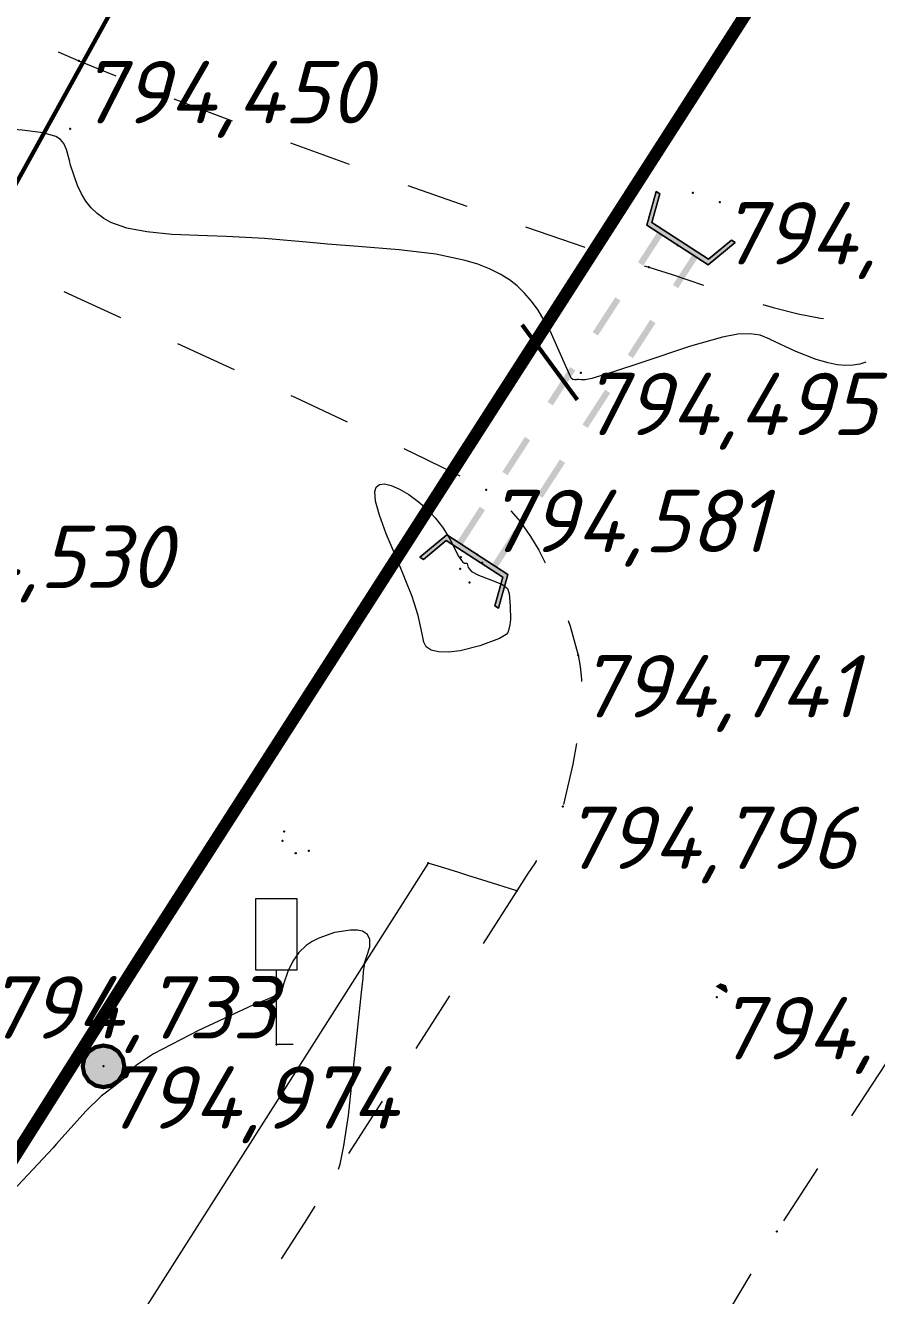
# Model space of a CAD drawing. Header units: metres. Extents: x 629572 to 645168, y 4785785 to 4790166.
# Drawn here: x 633729.04 to 633749.5, y 4788009.48 to 4788040.02 of the extents above; entities that cross this region are included whole.
import ezdxf

# ---------------------------------------------------------------- set-up
doc = ezdxf.new("R2010")
doc.units = ezdxf.units.M
for name, pattern in [('Сплошная', [0]), ('Сплошная_0_50', [0]), ('Штриховая 1.5-1.5', [3, 1.5, -1.5])]:
    doc.linetypes.add(name, pattern=pattern)
doc.layers.get('0').update_dxf_attribs({"linetype": 'CONTINUOUS'})
for name, color, linetype in [('Водопропускн. труба (круглая)', 7, 'CONTINUOUS'), ('Горизонтали', 7, 'CONTINUOUS'), ('Дороги с покрытием (край_ бровка)', 7, 'CONTINUOUS'), ('Дороги с покрытием (осевая линия)', 7, 'CONTINUOUS'), ('Дорожн. знаки (прочие)', 7, 'CONTINUOUS'), ('каб.TNS+', 7, 'CONTINUOUS'), ('красная линия', 7, 'CONTINUOUS'), ('Нурсултан', 7, 'CONTINUOUS'), ('Проезжие части улиц и тротуаров (без бортового камня)', 7, 'CONTINUOUS'), ('Столбы деревянные', 7, 'CONTINUOUS'), ('тест', 7, 'CONTINUOUS')]:
    doc.layers.add(name, color=color, linetype=linetype)
doc.styles.add('ISOCPEUR', font='isocpeui.ttf')
doc.styles.get("Standard").update_dxf_attribs({"font": 'isocpeui.ttf'})
doc.linetypes.add('TELEFON', pattern='A,8,["o",Standard,S=1,R=0,X=-4.33,Y=-0.34],-2', length=10)

# ---------------------------------------------------------------- blocks, each defined once
blk = doc.blocks.new('717 - 323 Оголовок трубы_2')
blk.add_hatch(color=7).paths.add_polyline_path([(0, -0.876), (0, 0.875), (-0.8, 1.13), (-0.8, 1.025), (-0.12, 0.809), (-0.12, -0.809), (-0.8, -1.025), (-0.8, -1.13)])
at = {"color": 7, "linetype": 'Continuous', "lineweight": 0, "flags": 128}
for points in [[(-0.8, 1.13), (-0.8, 1.025), (-0.12, 0.809), (-0.12, -0.809), (-0.8, -1.025), (-0.8, -1.13), (0, -0.876), (0, 0.875), (-0.8, 1.13)], [(-0.8, 1.13), (0, 0.875), (0, -0.876), (-0.8, -1.13), (-0.8, -1.025), (-0.12, -0.809), (-0.12, 0.809), (-0.8, 1.025), (-0.8, 1.13)]]:
    blk.add_lwpolyline(points, close=True, dxfattribs=at)
blk = doc.blocks.new('15 - 206.3.а знаки дорожн прочие')
at = {"color": 7, "linetype": 'Continuous', "lineweight": 0, "true_color": 0xffffff, "flags": 128}
blk.add_lwpolyline([(0.5, 3.5), (-0.5, 3.5), (-0.5, 1.8), (0, 1.8), (0.5, 1.8), (0.5, 3.5)], close=True, dxfattribs=at)
at = {"color": 7, "linetype": 'Continuous', "lineweight": 0, "flags": 128}
blk.add_lwpolyline([(0.4, 0), (0, 0), (0, 1.8)], dxfattribs=at)
at = {"color": 7, "style": 'ISOCPEUR', "flags": 1}
for tag in ['X', 'Отметка', 'Имя объекта CREDO-III', 'Код объекта CREDO-III', 'Номер', 'Примечание', 'Y']:
    blk.add_attdef(tag, (0, 0), '', height=2.5, dxfattribs=at)
blk = doc.blocks.new('20 - 106.1.1 столбы дерев d-1.0')
at = {"true_color": 0xffffff}
blk.add_hatch(color=7, dxfattribs=at).paths.add_polyline_path([(0, 0.5), (-0.25, 0.433), (-0.433, 0.25), (-0.5, 0), (-0.433, -0.25), (-0.25, -0.433), (0, -0.5), (0.25, -0.433), (0.433, -0.25), (0.5, 0), (0.433, 0.25), (0.25, 0.433), (0, 0.5)])
at = {"color": 7, "linetype": 'Continuous', "lineweight": 0, "const_width": 0.1, "flags": 128}
blk.add_lwpolyline([(0, 0.5), (0.191, 0.462), (0.354, 0.354), (0.462, 0.191), (0.5, 0), (0.462, -0.191), (0.354, -0.354), (0.191, -0.462), (0, -0.5), (-0.191, -0.462), (-0.354, -0.354), (-0.462, -0.191), (-0.5, 0), (-0.462, 0.191), (-0.354, 0.354), (-0.191, 0.462), (0, 0.5)], close=True, dxfattribs=at)
at = {"color": 7, "linetype": 'Continuous', "lineweight": 0, "true_color": 0xffffff, "flags": 128}
blk.add_lwpolyline([(0, 0.5), (-0.25, 0.433), (-0.433, 0.25), (-0.5, 0), (-0.433, -0.25), (-0.25, -0.433), (0, -0.5), (0.25, -0.433), (0.433, -0.25), (0.5, 0), (0.433, 0.25), (0.25, 0.433), (0, 0.5)], close=True, dxfattribs=at)
at = {"color": 7, "style": 'ISOCPEUR', "flags": 1}
for tag in ['Отметка(высота) верхнего провода', 'Отметка(высота) нижнего провода', 'X', 'Высота', 'Отметка', 'Имя объекта CREDO-III', 'Код объекта CREDO-III', 'Номер', 'Y']:
    blk.add_attdef(tag, (0, 0), '', height=2.5, dxfattribs=at)

msp = doc.modelspace()

# ---------------------------------------------------------------- hatches: boundary and pattern name
at = {"layer": 'Водопропускн. труба (круглая)'}
for points in [[(633744.249, 4788035.039), (633744.232, 4788035.05), (633743.763, 4788034.324), (633743.888, 4788034.243), (633744.358, 4788034.969)], [(633745.072, 4788034.507), (633744.602, 4788033.781), (633744.728, 4788033.7), (633745.198, 4788034.426), (633745.089, 4788034.496)], [(633742.802, 4788032.564), (633743.345, 4788033.403), (633743.219, 4788033.485), (633742.676, 4788032.645)], [(633744.059, 4788032.942), (633743.516, 4788032.102), (633743.642, 4788032.02), (633744.185, 4788032.86)], [(633741.716, 4788030.884), (633742.259, 4788031.724), (633742.133, 4788031.805), (633741.59, 4788030.966)], [(633742.973, 4788031.262), (633742.43, 4788030.423), (633742.555, 4788030.341), (633743.099, 4788031.181)], [(633740.629, 4788029.205), (633741.173, 4788030.045), (633741.047, 4788030.126), (633740.504, 4788029.287)], [(633741.886, 4788029.583), (633741.343, 4788028.743), (633741.469, 4788028.662), (633742.012, 4788029.502)], [(633739.543, 4788027.526), (633740.086, 4788028.365), (633739.96, 4788028.447), (633739.417, 4788027.607)], [(633740.8, 4788027.904), (633740.257, 4788027.064), (633740.383, 4788026.983), (633740.926, 4788027.822)]]:
    msp.add_hatch(color=7, dxfattribs=at).paths.add_polyline_path(points)
at = {"layer": 'Дороги с покрытием (осевая линия)'}
msp.add_hatch(color=7, dxfattribs=at).paths.add_polyline_path([(633745.63, 4788016.914), (633745.637, 4788016.909), (633745.646, 4788016.904), (633745.647, 4788016.903), (633745.881, 4788016.76), (633745.881, 4788016.76), (633745.889, 4788016.755), (633745.923, 4788016.811), (633745.915, 4788016.816), (633745.923, 4788016.811), (633745.924, 4788016.819), (633745.888, 4788016.918), (633745.879, 4788016.941), (633745.87, 4788016.938), (633745.879, 4788016.941), (633745.878, 4788016.944), (633745.878, 4788016.946), (633745.873, 4788016.948), (633745.75, 4788016.989), (633745.747, 4788016.98), (633745.748, 4788016.984), (633745.75, 4788016.989), (633745.741, 4788016.988), (633745.734, 4788016.982), (633745.692, 4788016.944), (633745.692, 4788016.944), (633745.741, 4788016.988), (633745.632, 4788016.917), (633745.628, 4788016.915)])

# ---------------------------------------------------------------- linework, layer by layer
at = {"layer": 'Водопропускн. труба (круглая)', "color": 7, "linetype": 'Continuous', "lineweight": 0, "const_width": 0.1, "flags": 128}
msp.add_lwpolyline([(633742.307, 4788031.016), (633740.978, 4788032.822)], dxfattribs=at)
at = {"layer": 'Горизонтали', "color": 34, "linetype": 'Сплошная', "lineweight": 0, "true_color": 0xa55200, "flags": 128}
for points, elevation in [([(633749.242, 4788031.92), (633749.218, 4788031.912), (633749.096, 4788031.876), (633748.935, 4788031.849), (633748.754, 4788031.844), (633748.554, 4788031.861), (633748.332, 4788031.903), (633748.046, 4788031.987), (633747.557, 4788032.177), (633746.94, 4788032.468), (633746.932, 4788032.472), (633746.7, 4788032.57), (633746.464, 4788032.608), (633746.166, 4788032.594), (633745.794, 4788032.526), (633745.025, 4788032.309), (633743.805, 4788031.901), (633743.2, 4788031.695), (633742.654, 4788031.533), (633742.495, 4788031.501), (633742.398, 4788031.501), (633742.397, 4788031.501), (633742.338, 4788031.509), (633742.321, 4788031.508), (633742.301, 4788031.505), (633742.277, 4788031.5), (633742.275, 4788031.499), (633742.246, 4788031.495), (633742.207, 4788031.504), (633742.2, 4788031.506), (633742.2, 4788031.506), (633742.169, 4788031.531), (633742.123, 4788031.612), (633741.961, 4788031.985), (633741.936, 4788032.046), (633741.656, 4788032.68), (633741.366, 4788033.176), (633741.206, 4788033.392), (633741.037, 4788033.585), (633740.859, 4788033.755), (633740.672, 4788033.901), (633740.45, 4788034.04), (633740.198, 4788034.165), (633739.918, 4788034.275), (633739.607, 4788034.37), (633738.903, 4788034.519), (633738.021, 4788034.625), (633737.034, 4788034.702), (633736.302, 4788034.759), (633735.881, 4788034.798), (633734.784, 4788034.895), (633733.875, 4788034.947), (633733.42, 4788034.961), (633732.555, 4788034.996), (633731.957, 4788035.053), (633731.473, 4788035.147), (633731.096, 4788035.281), (633730.922, 4788035.378), (633730.763, 4788035.495), (633730.621, 4788035.633), (633730.494, 4788035.792), (633730.384, 4788035.969), (633730.288, 4788036.169), (633730.126, 4788036.66), (633730.096, 4788036.774), (633730.023, 4788037.033), (633729.961, 4788037.178), (633729.881, 4788037.28), (633729.768, 4788037.352), (633729.466, 4788037.438), (633728.958, 4788037.5), (633728.86, 4788037.509), (633728.568, 4788037.545), (633728.303, 4788037.597), (633728.299, 4788037.598), (633728.1, 4788037.63), (633727.905, 4788037.625), (633727.676, 4788037.581), (633727.411, 4788037.497), (633727.137, 4788037.385), (633726.871, 4788037.254), (633726.631, 4788037.114), (633726.427, 4788036.97), (633726.264, 4788036.826), (633726.14, 4788036.683), (633726.057, 4788036.542), (633726.015, 4788036.403), (633726.011, 4788036.29), (633726.031, 4788036.172), (633726.077, 4788036.047), (633726.147, 4788035.917), (633726.308, 4788035.7), (633726.532, 4788035.467), (633726.934, 4788035.123), (633727.058, 4788035.023), (633727.167, 4788034.935), (633727.249, 4788034.869), (633727.253, 4788034.866), (633727.265, 4788034.856)], 794.5), ([(633737.191, 4788017.474), (633737.25, 4788017.641), (633737.316, 4788017.87), (633737.32, 4788018.04), (633737.264, 4788018.164), (633737.145, 4788018.24), (633737.018, 4788018.267), (633736.856, 4788018.271), (633736.472, 4788018.211), (633736.095, 4788018.079), (633735.93, 4788017.992), (633735.789, 4788017.896), (633735.612, 4788017.727), (633735.465, 4788017.519), (633735.347, 4788017.274), (633735.246, 4788016.966), (633735.226, 4788016.898), (633735.187, 4788016.796), (633735.137, 4788016.737), (633734.865, 4788016.609), (633734.524, 4788016.47), (633733.202, 4788015.858), (633732.12, 4788015.295), (633731.706, 4788015.023), (633731.581, 4788014.91), (633731.485, 4788014.79), (633731.428, 4788014.716), (633731.186, 4788014.524), (633730.858, 4788014.275), (633730.495, 4788013.919), (633729.782, 4788013.124), (633729.703, 4788013.036), (633728.858, 4788012.127), (633728.456, 4788011.741), (633728.043, 4788011.375), (633727.604, 4788011.02), (633727.148, 4788010.681), (633726.673, 4788010.357), (633726.177, 4788010.048), (633725.649, 4788009.747), (633725.06, 4788009.435), (633723.702, 4788008.782), (633722.12, 4788008.097), (633720.29, 4788007.37), (633719.248, 4788006.979), (633718.897, 4788006.871), (633718.897, 4788006.871), (633718.863, 4788006.856), (633718.849, 4788006.816), (633718.882, 4788006.774), (633718.882, 4788006.774), (633718.877, 4788006.67), (633718.783, 4788006.183), (633718.616, 4788005.389), (633718.461, 4788004.742), (633718.313, 4788004.223), (633718.175, 4788003.839), (633718.086, 4788003.655), (633717.994, 4788003.514), (633717.892, 4788003.408), (633717.772, 4788003.329), (633717.636, 4788003.275), (633717.464, 4788003.236), (633716.893, 4788003.181), (633716.873, 4788003.18), (633714.06, 4788002.961), (633713.631, 4788002.906), (633713.284, 4788002.812), (633712.814, 4788002.629), (633711.867, 4788002.217), (633711.555, 4788002.08), (633704.527, 4787999.013), (633703.751, 4787998.675), (633703.295, 4787998.477), (633702.894, 4787998.302), (633702.841, 4787998.279), (633702.776, 4787998.251)], 795), ([(633736.569, 4788012.525), (633736.602, 4788012.64), (633736.697, 4788013.085), (633736.802, 4788013.811), (633737.12, 4788016.765), (633737.155, 4788017.115), (633737.17, 4788017.264), (633737.187, 4788017.429), (633737.189, 4788017.448), (633737.191, 4788017.474), (633737.191, 4788017.474)], 795)]:
    msp.add_lwpolyline(points, dxfattribs=dict(at, elevation=elevation))
at = {"layer": 'Горизонтали', "color": 34, "linetype": 'Сплошная', "lineweight": 0, "true_color": 0xa55200, "elevation": 794.5, "flags": 128}
for points in [[(633740.507, 4788026.576), (633740.625, 4788026.483), (633740.665, 4788026.361), (633740.683, 4788026.16), (633740.689, 4788026.042), (633740.692, 4788025.984), (633740.695, 4788025.934), (633740.699, 4788025.86), (633740.696, 4788025.74), (633740.681, 4788025.61), (633740.654, 4788025.471), (633740.637, 4788025.422), (633740.599, 4788025.379), (633740.432, 4788025.28), (633739.963, 4788025.1), (633739.487, 4788024.981), (633739.208, 4788024.95), (633738.971, 4788024.957), (633738.791, 4788025.002), (633738.673, 4788025.083), (633738.618, 4788025.188), (633738.576, 4788025.388), (633738.482, 4788025.833), (633738.336, 4788026.29), (633737.996, 4788027.119), (633737.713, 4788027.794), (633737.547, 4788028.244), (633737.453, 4788028.583), (633737.435, 4788028.811), (633737.471, 4788028.92), (633737.55, 4788028.982), (633737.671, 4788028.995), (633737.831, 4788028.959), (633738.03, 4788028.873), (633738.253, 4788028.741), (633738.483, 4788028.573), (633738.697, 4788028.387), (633738.89, 4788028.182), (633739.062, 4788027.958), (633739.215, 4788027.715), (633739.368, 4788027.418), (633739.444, 4788027.268), (633739.547, 4788027.126), (633739.595, 4788027.094), (633739.643, 4788027.087), (633739.655, 4788027.086), (633739.668, 4788027.052), (633739.679, 4788026.984), (633739.76, 4788026.892), (633739.932, 4788026.801), (633740.161, 4788026.715), (633740.507, 4788026.576)], [(633735.534, 4788020.122), (633735.539, 4788020.111), (633735.533, 4788020.094), (633735.525, 4788020.122), (633735.526, 4788020.126), (633735.53, 4788020.125), (633735.534, 4788020.122)]]:
    msp.add_lwpolyline(points, close=True, dxfattribs=at)
at = {"layer": 'Дороги с покрытием (край_ бровка)', "color": 251, "linetype": 'Сплошная', "lineweight": 0, "true_color": 0x636466, "flags": 128}
for points in [[(633738.721, 4788019.882), (633730.43, 4788006.832), (633726.72, 4788001.051), (633713.649, 4787983.723), (633710.422, 4787979.202), (633702.48, 4787966.437), (633694.057, 4787948.832), (633684.966, 4787934.84), (633684.115, 4787932.578)], [(633740.848, 4788019.213), (633740.393, 4788019.356), (633740.139, 4788019.436), (633739.677, 4788019.581), (633739.43, 4788019.659), (633739.044, 4788019.78), (633738.721, 4788019.882)]]:
    msp.add_lwpolyline(points, dxfattribs=at)
at = {"layer": 'каб.TNS+', "color": 6, "linetype": 'TELEFON', "lineweight": 13, "const_width": 0.1, "flags": 128}
msp.add_lwpolyline([(633685.008, 4787956.891), (633761.973, 4788096.26), (633755.989, 4788276.514), (633719.882, 4788311.16), (633705.81, 4788334.102), (633655.927, 4788348.623), (633615.63, 4788354.135), (633511.244, 4788372.095), (633419.041, 4788390.683), (633418.872, 4788392.76), (633425.383, 4788434.192), (633384.162, 4788439.233), (633384.001, 4788450.562), (633319.769, 4788459.838)], dxfattribs=at)
at = {"layer": 'красная линия', "color": 1, "linetype": 'Сплошная_0_50', "lineweight": 0, "true_color": 0xff0000, "const_width": 0.3, "elevation": 794.579, "flags": 128}
msp.add_lwpolyline([(635320.137, 4788059.506), (634985.355, 4788102.587), (634940.044, 4788116.908), (634898.849, 4788132.114), (634827.353, 4788142.613), (634829.041, 4788150.889), (634803.75, 4788153.197), (634741.75, 4788165.398), (634643.038, 4788172.889), (634637.145, 4788183.115), (634482.541, 4788213.707), (634442.553, 4788220.511), (634430.34, 4788211.192), (634409.151, 4788208.211), (634377.252, 4788213.601), (634364.752, 4788234.811), (634327.948, 4788241.586), (634037.251, 4788125.906), (633755.75, 4787960.189), (633740.048, 4787969.79), (633706.25, 4787916.702), (633678.555, 4787933.292), (633731.66, 4788017.386), (633754.949, 4788053.689), (633734.646, 4788065.299), (633749.642, 4788090.416), (633730.852, 4788097.487), (633705.25, 4788109.889), (633734.851, 4788214.392), (633702.738, 4788216.909), (633716.652, 4788255.713), (633682.838, 4788267.798), (633706.754, 4788323.81), (633460.25, 4788373.303), (633402.451, 4788382.295), (633380.345, 4788382.293), (633352.451, 4788386.192), (633331.041, 4788408.309), (633256.053, 4788419.898), (633167.836, 4788431.414), (633120.156, 4788439.093), (633026.641, 4788457.114), (632680.743, 4788510.71), (632641.247, 4788516.793)], dxfattribs=at)
at = {"layer": 'Нурсултан', "color": 7}
for p in [(633730.323, 4788039.164, 7.773), (633730.115, 4788037.536, 7.82), (633745.079, 4788035.997, 7.781), (633745.73, 4788035.771, 7.8), (633744.715, 4788034.738, 7.582), (633744.023, 4788034.203, 7.821), (633742.39, 4788031.668, 7.818), (633740.116, 4788028.855, 7.904), (633746.78, 4788028.051, 7.914), (633739.9, 4788027.295, 7.903), (633739.491, 4788026.951, 7.739), (633739.503, 4788027.232, 8.093), (633740.018, 4788027.099, 8.049), (633739.711, 4788026.625, 7.679), (633742.324, 4788024.882, 8.064), (633741.961, 4788021.24, 8.119), (633735.261, 4788020.641, 8.199), (633735.218, 4788020.412, 7.859), (633735.538, 4788020.116, 7.821), (633735.853, 4788020.171, 8.192), (633738.721, 4788019.882, 8.248), (633740.848, 4788019.213, 8.185), (633745.661, 4788016.66, 8.078), (633735.073, 4788015.517, 8.482), (633730.917, 4788014.994, 8.297), (633747.104, 4788011.02, 8.163)]:
    msp.add_point(p, dxfattribs=at)
at = {"layer": 'Проезжие части улиц и тротуаров (без бортового камня)', "linetype": 'Штриховая 1.5-1.5', "lineweight": 0, "flags": 128}
for points in [[(633721.887, 4788043.608), (633724.652, 4788042.019), (633726.122, 4788041.209), (633727.452, 4788040.511), (633728.924, 4788039.79), (633730.323, 4788039.164), (633732.126, 4788038.438), (633734.715, 4788037.455), (633737.477, 4788036.442), (633740.205, 4788035.471), (633742.556, 4788034.666), (633744.023, 4788034.203), (633744.589, 4788034.03), (633745.408, 4788033.753), (633746.303, 4788033.451), (633747.01, 4788033.235), (633747.614, 4788033.081), (633748.153, 4788032.98), (633748.636, 4788032.93), (633748.927, 4788032.924), (633749.198, 4788032.941), (633749.45, 4788032.979), (633749.683, 4788033.039), (633749.898, 4788033.122), (633750.094, 4788033.227), (633750.274, 4788033.354), (633750.435, 4788033.504), (633750.62, 4788033.724), (633750.877, 4788034.07), (633751.603, 4788035.137), (633752.617, 4788036.707), (633753.924, 4788038.79), (633756.306, 4788042.666), (633759.506, 4788047.945), (633760.747, 4788050.001), (633763.863, 4788055.143), (633766.569, 4788059.44), (633766.88, 4788059.93), (633768.658, 4788062.745), (633769.884, 4788064.726), (633770.546, 4788065.833), (633771.067, 4788066.742), (633771.456, 4788067.467), (633771.715, 4788068.015), (633781.493, 4788089.468), (633789.257, 4788103.752), (633790.51, 4788105.612), (633791.787, 4788107.568), (633792.955, 4788109.412), (633794.056, 4788111.205), (633795.077, 4788112.926), (633796.012, 4788114.565), (633797.143, 4788116.661), (633798.099, 4788118.577), (633798.51, 4788119.465), (633798.875, 4788120.304), (633799.194, 4788121.096), (633799.468, 4788121.838), (633799.72, 4788122.591), (633799.964, 4788123.388), (633800.432, 4788125.121), (633800.874, 4788127.043), (633801.295, 4788129.172), (633801.594, 4788130.89), (633801.889, 4788132.761), (633802.184, 4788134.818), (633802.504, 4788137.215), (633802.788, 4788139.45), (633803.165, 4788142.39), (633803.44, 4788144.357), (633803.876, 4788147.415), (633804.283, 4788150.524), (633804.65, 4788153.591), (633804.991, 4788156.711), (633805.295, 4788159.782), (633805.574, 4788162.909), (633805.852, 4788166.403), (633806.14, 4788170.399), (633806.422, 4788174.736), (633806.65, 4788178.713), (633806.825, 4788182.474), (633806.9, 4788185.22), (633806.889, 4788187.532), (633806.807, 4788189.951), (633806.67, 4788192.246), (633806.473, 4788194.681), (633806.251, 4788196.931), (633805.974, 4788199.392), (633805.655, 4788201.903), (633805.264, 4788204.652), (633804.805, 4788207.613), (633804.308, 4788210.577), (633803.754, 4788213.627), (633803.194, 4788216.469), (633802.583, 4788219.304), (633801.843, 4788222.498), (633801.095, 4788225.572), (633800.234, 4788228.981), (633798.546, 4788235.443), (633796.736, 4788242.198), (633795.684, 4788246.013), (633794.702, 4788249.473), (633793.588, 4788253.252), (633792.534, 4788256.663), (633791.343, 4788260.36), (633790.146, 4788263.97), (633788.837, 4788267.793), (633787.612, 4788271.231), (633786.358, 4788274.572), (633785.788, 4788276.011), (633785.259, 4788277.291), (633784.725, 4788278.514), (633784.131, 4788279.81), (633783.479, 4788281.173), (633782.773, 4788282.595), (633781.439, 4788285.162), (633780.009, 4788287.779), (633778.741, 4788289.995), (633777.556, 4788291.97), (633777.039, 4788292.777), (633776.429, 4788293.673), (633775.727, 4788294.656), (633774.936, 4788295.723), (633773.608, 4788297.449), (633772.099, 4788299.338), (633770.55, 4788301.225), (633770.27, 4788301.563), (633769.807, 4788302.103), (633769.308, 4788302.639), (633768.803, 4788303.142), (633768.266, 4788303.644), (633767.167, 4788304.584), (633762.276, 4788308.454), (633753.581, 4788315.292), (633746.689, 4788320.669), (633742.547, 4788323.811), (633738.368, 4788326.905), (633734.161, 4788329.961), (633728.392, 4788334.067), (633721.483, 4788338.936), (633716.377, 4788342.509), (633713.143, 4788344.734), (633709.889, 4788346.929), (633706.612, 4788349.089), (633703.389, 4788351.243), (633701.836, 4788352.288), (633698.443, 4788354.548), (633695.77, 4788356.276), (633694.218, 4788357.242), (633692.901, 4788358.026), (633691.81, 4788358.632), (633690.942, 4788359.061)], [(633758.871, 4788011.69), (633756.886, 4788009.8), (633756.609, 4788009.535), (633754.343, 4788007.384), (633753.268, 4788006.387), (633752.424, 4788005.632), (633751.592, 4788004.928), (633750.59, 4788004.117), (633748.708, 4788002.658), (633747.321, 4788001.624), (633746.28, 4788000.901), (633745.208, 4788000.222), (633744.715, 4787999.936), (633744.309, 4787999.723), (633743.458, 4787999.358), (633742.988, 4787999.192), (633742.571, 4787999.072), (633742.183, 4787998.997), (633741.909, 4787998.994), (633741.797, 4787999.022), (633741.679, 4787999.074), (633741.432, 4787999.245), (633741.211, 4787999.468), (633741.022, 4787999.728), (633740.886, 4788000.001), (633740.827, 4788000.247), (633740.847, 4788000.506), (633740.941, 4788000.845), (633741.076, 4788001.186), (633741.262, 4788001.581), (633741.643, 4788002.286), (633742.242, 4788003.198), (633742.639, 4788003.768), (633743.114, 4788004.451), (633743.96, 4788005.722), (633744.857, 4788007.23), (633745.175, 4788007.78), (633745.964, 4788009.135), (633747.104, 4788011.02), (633748.929, 4788013.842), (633750.929, 4788016.903), (633751.603, 4788017.935), (633754.217, 4788021.944), (633755.367, 4788023.716), (633756.498, 4788025.46), (633758.775, 4788028.978), (633761.038, 4788032.505), (633763.896, 4788036.999), (633767.34, 4788042.441), (633770.435, 4788047.371), (633772.553, 4788050.727), (633773.071, 4788051.543), (633774.538, 4788053.871), (633775.685, 4788055.729), (633777.009, 4788057.95), (633778.165, 4788059.99), (633779.88, 4788063.198), (633782.947, 4788069.042), (633789.559, 4788081.743), (633789.784, 4788082.175), (633793.533, 4788089.371), (633794.075, 4788090.335), (633794.791, 4788091.508), (633795.127, 4788092.043), (633796.099, 4788093.617), (633796.746, 4788094.764), (633797.253, 4788095.798), (633797.738, 4788096.966), (633798.297, 4788098.474), (633799.384, 4788101.661), (633799.393, 4788101.688), (633800.47, 4788104.849), (633800.941, 4788106.095), (633801.779, 4788108.172), (633802.096, 4788108.95), (633803.29, 4788111.953), (633804.199, 4788114.4), (633804.735, 4788115.971), (633805.184, 4788117.416), (633805.548, 4788118.747), (633805.831, 4788119.968), (633806.141, 4788121.597), (633806.567, 4788124.044), (633807.715, 4788131.107), (633808.992, 4788139.347), (633810.253, 4788147.796), (633811.351, 4788155.512), (633811.74, 4788158.425), (633812.008, 4788160.597), (633812.207, 4788162.461), (633812.391, 4788164.44), (633812.557, 4788166.526), (633812.705, 4788168.711), (633812.918, 4788172.699), (633813.071, 4788176.859), (633813.15, 4788180.452), (633813.176, 4788183.879), (633813.163, 4788185.333), (633813.126, 4788186.883), (633813.065, 4788188.527), (633812.979, 4788190.263), (633812.783, 4788193.341), (633812.521, 4788196.646), (633812.278, 4788199.312), (633811.999, 4788202.08), (633811.735, 4788204.331), (633811.405, 4788206.715), (633811.059, 4788208.921), (633810.647, 4788211.332), (633809.799, 4788215.932), (633809.352, 4788218.224), (633808.867, 4788220.581), (633808.364, 4788222.913), (633807.829, 4788225.29), (633806.711, 4788229.98), (633806.079, 4788232.481), (633805.283, 4788235.53), (633803.565, 4788241.913), (633801.958, 4788247.693), (633801.58, 4788249.028), (633800.537, 4788252.694), (633799.761, 4788255.356), (633799.06, 4788257.679), (633798.248, 4788260.248), (633797.454, 4788262.619), (633795.637, 4788267.786), (633794.583, 4788270.64), (633793.583, 4788273.219), (633792.428, 4788276.016), (633791.861, 4788277.313), (633791.299, 4788278.547), (633790.012, 4788281.217), (633788.49, 4788284.205), (633786.913, 4788287.166), (633785.31, 4788290.058), (633783.779, 4788292.703), (633782.446, 4788294.881), (633781.118, 4788296.924), (633779.87, 4788298.747), (633779.156, 4788299.743), (633778.451, 4788300.69), (633777.751, 4788301.593), (633777.054, 4788302.455), (633776.275, 4788303.375), (633775.496, 4788304.249), (633774.713, 4788305.079), (633773.926, 4788305.868), (633772.941, 4788306.792), (633771.506, 4788308.089), (633767.367, 4788311.721), (633762.786, 4788315.666), (633757.751, 4788319.95), (633753.373, 4788323.632), (633750.248, 4788326.213), (633747.919, 4788328.048), (633745.168, 4788330.114), (633742.834, 4788331.812), (633739.965, 4788333.861), (633738.813, 4788334.678), (633735.527, 4788337.021), (633731.204, 4788340.117), (633726.865, 4788343.19), (633724.17, 4788345.085), (633722.743, 4788346.059), (633721.302, 4788347.013), (633720.154, 4788347.76), (633719.222, 4788348.338), (633718.799, 4788348.593), (633718.283, 4788348.904), (633717.421, 4788349.445), (633717.346, 4788349.495), (633716.574, 4788350.007), (633715.74, 4788350.588), (633715.369, 4788350.869), (633715.094, 4788351.1), (633714.853, 4788351.338), (633714.598, 4788351.626), (633714.155, 4788352.206), (633713.851, 4788352.693), (633713.755, 4788352.898), (633713.674, 4788353.123), (633713.61, 4788353.357), (633713.568, 4788353.587), (633713.549, 4788353.813), (633713.557, 4788354.015), (633713.596, 4788354.203), (633713.672, 4788354.407), (633713.883, 4788354.786), (633714.127, 4788355.119), (633714.386, 4788355.426), (633714.54, 4788355.58), (633714.687, 4788355.7), (633714.859, 4788355.802), (633715.029, 4788355.861)], [(633718.94, 4788038.349), (633720.403, 4788037.818), (633721.856, 4788037.263), (633723.288, 4788036.659), (633728.004, 4788034.525), (633735.513, 4788031.08), (633738.682, 4788029.586), (633739.618, 4788029.124), (633740.116, 4788028.855), (633740.398, 4788028.651), (633740.67, 4788028.396), (633740.932, 4788028.09), (633741.183, 4788027.733), (633741.378, 4788027.406), (633741.564, 4788027.048), (633741.741, 4788026.66), (633741.907, 4788026.244), (633742.134, 4788025.576), (633742.324, 4788024.882), (633742.375, 4788024.609), (633742.404, 4788024.303), (633742.41, 4788023.966), (633742.394, 4788023.597), (633742.324, 4788022.963), (633742.201, 4788022.258), (633741.961, 4788021.24), (633741.847, 4788020.897), (633741.679, 4788020.534), (633741.276, 4788019.866), (633741.134, 4788019.652), (633740.848, 4788019.213)], [(633740.848, 4788019.213), (633739.011, 4788016.337), (633735.736, 4788011.225), (633733.15, 4788007.192), (633731.693, 4788004.846), (633731.652, 4788004.779), (633730.151, 4788002.368), (633729.321, 4788001.125), (633728.537, 4788000.038)]]:
    msp.add_lwpolyline(points, dxfattribs=at)
at = {"layer": 'тест', "color": 7}
for p in [(633730.323, 4788039.164, 794.45), (633730.115, 4788037.536, 794.497), (633745.079, 4788035.997, 794.458), (633745.73, 4788035.771, 794.477), (633744.715, 4788034.738, 794.259), (633744.023, 4788034.203, 794.498), (633742.39, 4788031.668, 794.495), (633740.116, 4788028.855, 794.581), (633746.78, 4788028.051, 794.591), (633739.9, 4788027.295, 794.58), (633739.491, 4788026.951, 794.416), (633739.503, 4788027.232, 794.77), (633740.018, 4788027.099, 794.726), (633739.711, 4788026.625, 794.356), (633742.324, 4788024.882, 794.741), (633741.961, 4788021.24, 794.796), (633735.261, 4788020.641, 794.876), (633735.218, 4788020.412, 794.536), (633735.538, 4788020.116, 794.498), (633735.853, 4788020.171, 794.869), (633738.721, 4788019.882, 794.925), (633740.848, 4788019.213, 794.862), (633735.073, 4788015.517, 795.159), (633730.917, 4788014.994, 794.974)]:
    msp.add_point(p, dxfattribs=at)

# ---------------------------------------------------------------- block references
at = {"layer": 'Водопропускн. труба (круглая)', "color": 7, "linetype": 'Continuous', "xscale": -1, "rotation": 57.10050300000002}
msp.add_blockref('717 - 323 Оголовок трубы_2', (633744.715, 4788034.738), dxfattribs=at)
at = {"layer": 'Водопропускн. труба (круглая)', "color": 7, "linetype": 'Continuous', "rotation": 57.100503}
msp.add_blockref('717 - 323 Оголовок трубы_2', (633739.9, 4788027.295), dxfattribs=at)
at = {"layer": 'Дорожн. знаки (прочие)', "color": 7, "linetype": 'Continuous'}
msp.add_blockref('15 - 206.3.а знаки дорожн прочие', (633735.073, 4788015.517), dxfattribs=at)
at = {"layer": 'Столбы деревянные', "color": 7, "linetype": 'Continuous'}
msp.add_blockref('20 - 106.1.1 столбы дерев d-1.0', (633730.917, 4788014.994), dxfattribs=at)

# ---------------------------------------------------------------- texts
at = {"layer": 'Нурсултан', "color": 251, "char_height": 1.5, "attachment_point": 1, "style": 'ISOCPEUR'}
for s, insert in [('794,450', (633730.323, 4788039.164, 7.773)), ('794,477', (633745.73, 4788035.771, 7.8)), ('794,495', (633742.39, 4788031.668, 7.818)), ('794,581', (633740.116, 4788028.855, 7.904)), ('794,530', (633725.584, 4788027.993, 7.853)), ('794,741', (633742.324, 4788024.882, 8.064)), ('794,796', (633741.961, 4788021.24, 8.119)), ('794,733', (633728.101, 4788017.16, 8.056)), ('794,755', (633745.661, 4788016.66, 8.078)), ('794,974', (633730.917, 4788014.994, 8.297))]:
    msp.add_mtext(s, dxfattribs=dict(at, insert=insert))

doc.saveas('drawing.dxf')
